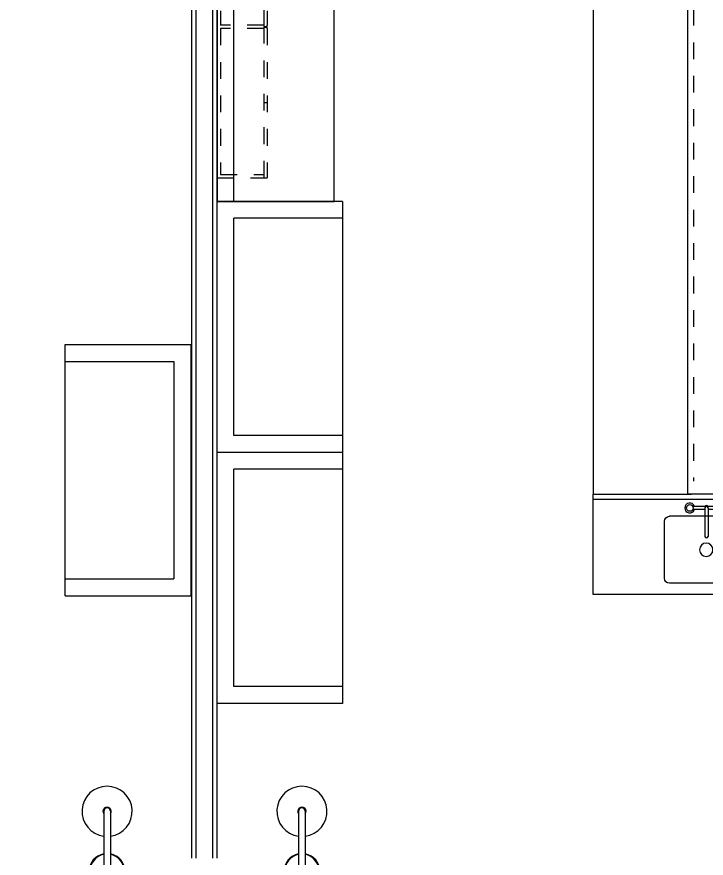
# Model space of a CAD drawing. Header units: metres. Extents: x -31 to 130, y -13 to 69.
# Drawn here: x 34.88 to 39, y 34.33 to 39.35 of the extents above; entities that cross this region are included whole.
import ezdxf

# ---------------------------------------------------------------- set-up
doc = ezdxf.new("R2010")
doc.units = ezdxf.units.M
doc.header["$LTSCALE"] = 0.002
doc.header["$MEASUREMENT"] = 0
doc.linetypes.add('HIDDEN', pattern=[9.525, 6.35, -3.175])
doc.linetypes.add('HIDDEN2', pattern=[4.7625, 3.175, -1.5875])
doc.layers.get('0').update_dxf_attribs({"linetype": 'CONTINUOUS'})
for name, color, linetype in [('A-WC', 2, 'CONTINUOUS'), ('ar-alv', 2, 'CONTINUOUS'), ('ar-armarioproj', 1, 'HIDDEN'), ('ar-banc', 1, 'CONTINUOUS'), ('ar-cap', 1, 'CONTINUOUS'), ('ar-castelo', 2, 'CONTINUOUS'), ('AR-LAY-OUT-EQUIPAMENTOS', 1, 'CONTINUOUS'), ('ar-reboco', 2, 'CONTINUOUS'), ('ar-wc', 2, 'CONTINUOUS'), ('banc', 1, 'CONTINUOUS'), ('banc-proj', 1, 'HIDDEN2'), ('bnc-1', 1, 'CONTINUOUS'), ('cap01', 2, 'CONTINUOUS'), ('cap02', 1, 'CONTINUOUS'), ('castelo', 2, 'CONTINUOUS'), ('COZ1', 1, 'CONTINUOUS'), ('TRNR1', 1, 'CONTINUOUS')]:
    doc.layers.add(name, color=color, linetype=linetype)

# ---------------------------------------------------------------- blocks, each defined once
blk = doc.blocks.new('cp-01p')
at = {"layer": 'cap01'}
for p, q in [((-0.75, 0.75), (-0.75, 0.65)), ((-0.75, 0.75), (0, 0.75)), ((-0.7255, 0.75), (0, 0.75)), ((0, -0.75), (0, 0.75)), ((-0.75, 0.65), (-0.1, 0.65)), ((-0.1, -0.65), (-0.1, 0.65)), ((-0.75, -0.65), (-0.1, -0.65)), ((-0.75, -0.65), (-0.75, -0.75)), ((-0.75, -0.75), (0, -0.75))]:
    blk.add_line(p, q, dxfattribs=at)
at = {"layer": 'cap02'}
blk.add_line((-0.75, 0.65), (-0.75, -0.65), dxfattribs=at)
blk = doc.blocks.new('TRNR-01P')
at = {"layer": 'TRNR1'}
for p, q in [((-0.009, 0.0827), (-0.009, 0.0107)), ((0.009, 0.0827), (0.009, 0.009)), ((0, 0.009), (0.17, 0.009)), ((-0.009, -0.0107), (-0.009, -0.0827)), ((0, -0.009), (0.17, -0.009)), ((0.009, -0.009), (0.009, -0.0827))]:
    blk.add_line(p, q, dxfattribs=at)
for centre in [(0, 0.1), (0, -0.1)]:
    blk.add_circle(centre, 0.02, dxfattribs=at)
for centre, radius, start, end in [((0, 0.1), 0.03, 289.4712, 250.5288), ((0, 0), 0.014, 130.0052, 229.9948), ((0, 0), 0.009, 90, 270), ((0.17, 0), 0.009, 270, 90), ((0, -0.1), 0.03, 109.4712, 70.5288)]:
    blk.add_arc(centre, radius, start, end, dxfattribs=at)
blk = doc.blocks.new('CUBAcoz-01P')
at = {"layer": 'COZ1'}
for p, q in [((-0.22, -0.1005), (0.22, -0.1005)), ((-0.25, -0.4705), (-0.25, -0.1305)), ((0.25, -0.4705), (0.25, -0.1305)), ((-0.22, -0.5005), (0.22, -0.5005))]:
    blk.add_line(p, q, dxfattribs=at)
blk.add_circle((0, -0.3005), 0.04, dxfattribs=at)
for centre, start, end in [((-0.22, -0.1305), 90, 180), ((0.22, -0.1305), 0, 90), ((-0.22, -0.4705), 180, 270), ((0.22, -0.4705), 270, 0)]:
    blk.add_arc(centre, 0.03, start, end, dxfattribs=at)
blk = doc.blocks.new('bnc-pq-01p')
at = {"layer": 'banc-proj'}
for p, q in [((-0.075, 6.525), (-0.075, 1.1028)), ((0.075, 6.525), (0.075, 1.1028))]:
    blk.add_line(p, q, dxfattribs=at)
at = {"layer": 'bnc-1'}
for p, q in [((-0.675, 6.525), (-0.675, 7.125)), ((-0.675, 7.125), (0.675, 7.125)), ((0.675, 7.125), (0.675, 6.525)), ((0.675, 6.555), (-0.675, 6.555)), ((-0.09, 6.525), (-0.675, 6.525)), ((-0.675, 1.025), (-0.675, 6.525)), ((0.675, 6.525), (0.09, 6.525)), ((0.09, 6.525), (0.675, 6.525)), ((0.675, 6.525), (0.675, 1.025)), ((-0.09, 1.025), (-0.675, 1.025)), ((0.675, 1.025), (0.09, 1.025)), ((0.675, 0.995), (-0.675, 0.995))]:
    blk.add_line(p, q, dxfattribs=at)
blk.add_lwpolyline([(-0.11, 1.025), (-0.675, 1.025), (-0.675, 0.425), (0.675, 0.425), (0.675, 1.025), (0.11, 1.025)], dxfattribs=at)
at = {"layer": 'castelo'}
for p, q in [((-0.11, 1.025), (-0.11, 6.525)), ((-0.11, 6.525), (0.11, 6.525)), ((0.11, 1.025), (0.11, 6.525)), ((-0.11, 1.025), (0.11, 1.025))]:
    blk.add_line(p, q, dxfattribs=at)
blk.add_circle((0, 6.3679), 0.11, dxfattribs=at)
at = {"layer": 'bnc-1', "xscale": -1}
for name, p, rotation in [('CUBAcoz-01P', (0, 6.5441), 180), ('TRNR-01P', (-0.0019, 0.9426), 90)]:
    blk.add_blockref(name, p, dxfattribs=dict(at, rotation=rotation))
at = {"layer": 'bnc-1', "rotation": 90}
blk.add_blockref('TRNR-01P', (-0.0019, 6.5949), dxfattribs=at)
at = {"layer": 'bnc-1'}
blk.add_blockref('CUBAcoz-01P', (0, 0.9934), dxfattribs=at)
blk = doc.blocks.new('bnc-09p')
at = {"layer": 'banc', "color": 1}
blk.add_lwpolyline([(-1.425, 0), (1.425, 0), (1.425, 0.7), (-1.425, 0.7)], close=True, dxfattribs=at)
blk = doc.blocks.new('mob-ar3')
at = {"layer": 'ar-armarioproj'}
for p, q in [((-1.3825, 0), (-1.3825, 0.3)), ((-0.49, 0.3), (-1.3825, 0.3)), ((-1.3825, 0.28), (-1.3825, 0.3)), ((-1.3825, 0.28), (-1.3825, 0.3)), ((-0.48, 0.28), (-1.3825, 0.28)), ((-1.3625, 0.02), (-1.3625, 0.28)), ((-0.9325, 0.28), (-0.9325, 0.3)), ((-0.49, 0.3), (-0.4825, 0.3)), ((-0.49, 0.28), (-0.49, 0.02)), ((-0.4825, 0.28), (-0.4825, 0.3)), ((0.425, 0.28), (-0.48, 0.28)), ((-0.4775, 0.3), (-0.47, 0.3)), ((-0.4775, 0.28), (-0.4775, 0.3)), ((0.415, 0.3), (-0.47, 0.3)), ((-0.47, 0.28), (-0.47, 0.02)), ((-0.0275, 0.28), (-0.0275, 0.3)), ((0.415, 0.3), (0.4225, 0.3)), ((0.415, 0.02), (0.415, 0.28)), ((0.4225, 0.28), (0.4225, 0.3)), ((0.425, 0.28), (1.3275, 0.28)), ((0.4275, 0.28), (0.4275, 0.3)), ((0.4275, 0.3), (0.435, 0.3)), ((0.435, 0.3), (1.3075, 0.3)), ((0.435, 0.02), (0.435, 0.28)), ((0.8775, 0.28), (0.8775, 0.3)), ((1.3075, 0.3), (1.3275, 0.3)), ((1.3075, 0.02), (1.3075, 0.28)), ((1.3275, 0), (1.3275, 0.3)), ((-0.49, 0.02), (-1.3625, 0.02)), ((0.415, 0.02), (-0.47, 0.02)), ((0.435, 0.02), (1.3075, 0.02)), ((1.3275, 0), (-1.3825, 0))]:
    blk.add_line(p, q, dxfattribs=at)
blk = doc.blocks.new('BOX')
at = {"color": 1}
for p, q in [((-0.057, -0.1399), (-0.057, -0.1999)), ((-0.053, -0.1399), (-0.053, -0.1999)), ((-0.03, -0.1649), (-0.053, -0.1649)), ((-0.03, -0.1749), (-0.053, -0.1749)), ((-0.02, -0.7299), (-0.02, -0.1922)), ((0.02, -0.7299), (0.02, -0.1922))]:
    blk.add_line(p, q, dxfattribs=at)
blk.add_circle((0, -0.1699), 0.02, dxfattribs=at)
for centre, radius, start, end in [((0, -0.1699), 0.0699, 286.6348, 253.3652), ((-0.055, -0.1399), 0.002, 0, 180), ((0, -0.1699), 0.03, 311.8103, 228.1897), ((-0.055, -0.1999), 0.002, 180, 0), ((0, -0.3708), 0.1072, 100.7532, 259.2468), ((0, -0.3708), 0.1032, 100.7532, 259.2468), ((0, -0.3708), 0.1032, 280.7532, 79.2468), ((0, -0.3708), 0.1072, 280.7532, 79.2468), ((0, -0.7299), 0.15, 97.6623, 82.3377), ((0, -0.7299), 0.025, 143.1301, 36.8699), ((0, -0.7299), 0.02, 180, 0)]:
    blk.add_arc(centre, radius, start, end, dxfattribs=at)
blk = doc.blocks.new('chuvemerg-p')
at = {"layer": 'A-WC', "color": 1, "xscale": 4.000000000000012, "yscale": 4.000000000000012, "zscale": 4.000000000000012, "rotation": 315.0000000000003}
blk.add_blockref('BOX', (0, 0), dxfattribs=at)
blk = doc.blocks.new('chuveiro-emerg')
at = {"layer": 'AR-LAY-OUT-EQUIPAMENTOS', "xscale": 0.250000000000002, "yscale": 0.250000000000002, "zscale": 0.250000000000002, "rotation": 134.9999999999999}
blk.add_blockref('chuvemerg-p', (-0.1, -0.0075), dxfattribs=at)

msp = doc.modelspace()

# ---------------------------------------------------------------- linework, layer by layer
at = {"layer": 'ar-alv'}
for p, q in [((35.95, 34.325), (35.95, 44.175)), ((36.05, 34.325), (36.05, 44.175))]:
    msp.add_line(p, q, dxfattribs=at)
at = {"layer": 'ar-castelo'}
msp.add_lwpolyline([(36.075, 38.25), (36.175, 38.25), (36.175, 43.1), (36.075, 43.1)], close=True, dxfattribs=at)
at = {"layer": 'ar-reboco'}
for p, q in [((35.925, 34.325), (35.925, 44.175)), ((36.075, 34.325), (36.075, 44.175))]:
    msp.add_line(p, q, dxfattribs=at)

# ---------------------------------------------------------------- block references
at = {"layer": 'ar-armarioproj', "xscale": -1, "rotation": 270}
msp.add_blockref('mob-ar3', (36.075, 39.7725), dxfattribs=at)
at = {"layer": 'ar-banc', "xscale": -1}
msp.add_blockref('bnc-pq-01p', (39, 35.475), dxfattribs=at)
at = {"layer": 'ar-banc', "rotation": 270}
msp.add_blockref('bnc-09p', (36.075, 39.675), dxfattribs=at)
at = {"layer": 'ar-cap', "xscale": -1}
for p in [(36.075, 37.5), (36.075, 36)]:
    msp.add_blockref('cp-01p', p, dxfattribs=at)
at = {"layer": 'ar-cap', "xscale": -1, "rotation": 180}
msp.add_blockref('cp-01p', (35.9173, 36.6436), dxfattribs=at)
at = {"layer": 'ar-wc', "rotation": 90}
for p in [(35.41, 33.975), (36.575, 33.975)]:
    msp.add_blockref('chuveiro-emerg', p, dxfattribs=at)

doc.saveas('drawing.dxf')
